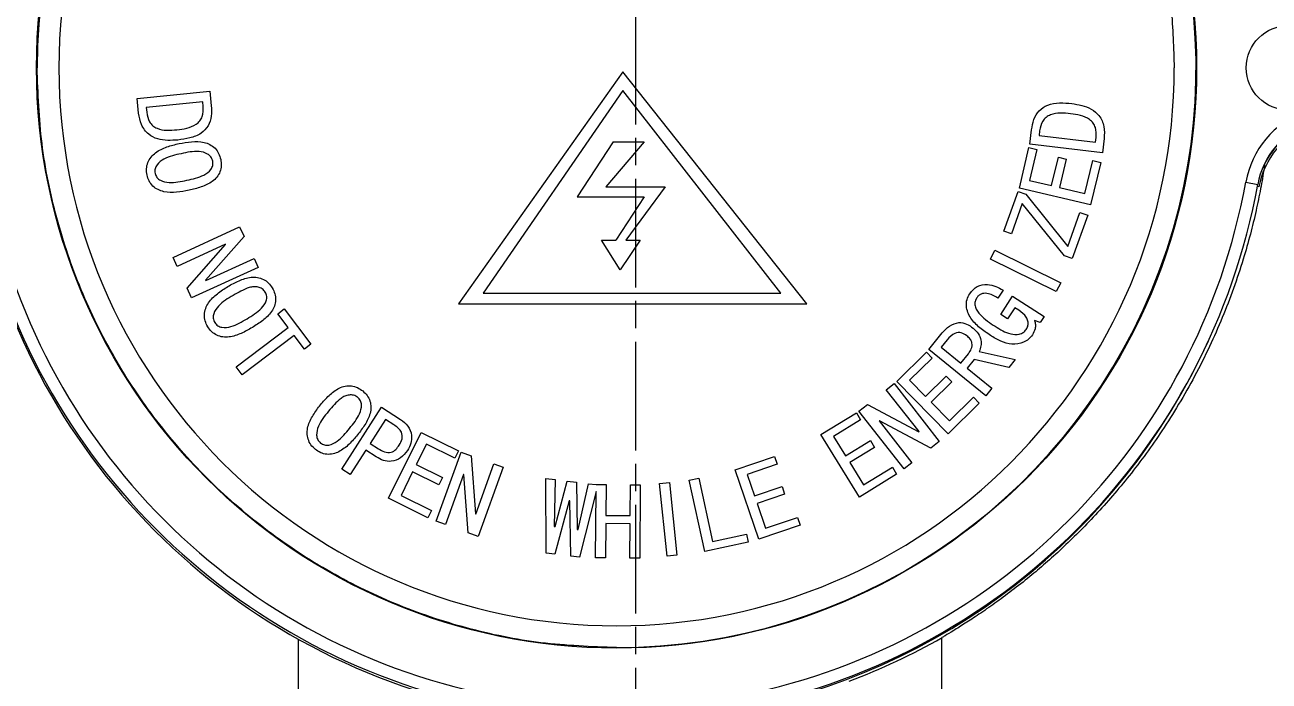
# Model space of a CAD drawing. Header units: millimetres. Extents: x 2454 to 4226, y 715 to 1968.
# Drawn here: x 3588.5 to 3725.9, y 1688.6 to 1761 of the extents above; entities that cross this region are included whole.
import ezdxf

# ---------------------------------------------------------------- set-up
doc = ezdxf.new("R2010")
doc.units = ezdxf.units.MM
doc.linetypes.add('AM_ISO08W050', pattern=[18, 12, -1.5, 3, -1.5])
doc.layers.add('AM_7', color=4, linetype='AM_ISO08W050', lineweight=25)

msp = doc.modelspace()

# ---------------------------------------------------------------- linework, layer by layer
at = {"color": 7, "linetype": 'Continuous', "lineweight": 25}
for p, q in [((3654.54, 1755.83), (3636.379, 1730.215)), ((3674.854, 1730.215), (3654.54, 1755.83)), ((3600.883, 1752.879), (3608.908, 1753.693)), ((3601.045, 1751.283), (3600.883, 1752.879)), ((3608.908, 1753.693), (3609.069, 1752.097)), ((3654.54, 1753.766), (3639.1, 1731.388)), ((3671.979, 1731.388), (3654.54, 1753.766)), ((3608.125, 1752.523), (3601.883, 1751.888)), ((3601.883, 1751.888), (3601.936, 1751.372)), ((3608.178, 1752.007), (3608.125, 1752.523)), ((3699.502, 1747.853), (3699.695, 1749.449)), ((3700.586, 1749.34), (3700.523, 1748.825)), ((3700.523, 1748.825), (3706.765, 1748.07)), ((3706.765, 1748.07), (3706.828, 1748.586)), ((3653.485, 1748.125), (3649.51, 1742.038)), ((3656.902, 1748.125), (3652.678, 1743.156)), ((3653.485, 1748.125), (3656.902, 1748.125)), ((3698.348, 1743.003), (3699.404, 1747.469)), ((3699.404, 1747.469), (3700.279, 1747.262)), ((3700.279, 1747.262), (3699.474, 1743.854)), ((3707.527, 1746.881), (3699.502, 1747.853)), ((3707.72, 1748.477), (3707.527, 1746.881)), ((3701.915, 1743.276), (3702.655, 1746.408)), ((3702.655, 1746.408), (3703.53, 1746.201)), ((3703.53, 1746.201), (3702.79, 1743.069)), ((3705.599, 1742.406), (3706.458, 1746.045)), ((3707.334, 1745.838), (3706.223, 1741.141)), ((3706.458, 1746.045), (3707.334, 1745.838)), ((3652.678, 1743.156), (3659.2, 1743.156)), ((3659.2, 1743.156), (3654.873, 1737.255)), ((3699.474, 1743.854), (3701.915, 1743.276)), ((3702.79, 1743.069), (3705.599, 1742.406)), ((3723.356, 1743.64), (3724.684, 1743.398)), ((3724.812, 1743.141), (3724.644, 1743.177)), ((3649.51, 1742.038), (3656.902, 1742.038)), ((3656.902, 1742.038), (3653.778, 1737.255)), ((3696.619, 1738.246), (3698.198, 1742.63)), ((3698.198, 1742.63), (3699.047, 1742.325)), ((3706.223, 1741.141), (3698.348, 1743.003)), ((3699.047, 1742.325), (3703.693, 1736.556)), ((3698.675, 1741.295), (3697.468, 1737.941)), ((3703.322, 1735.528), (3698.675, 1741.295)), ((3703.693, 1736.556), (3705.045, 1740.314)), ((3705.045, 1740.314), (3705.894, 1740.009)), ((3705.894, 1740.009), (3704.172, 1735.223)), ((3604.851, 1735.35), (3612.201, 1738.715)), ((3612.694, 1737.64), (3608.446, 1732.836)), ((3612.201, 1738.715), (3612.694, 1737.64)), ((3697.468, 1737.941), (3696.619, 1738.246)), ((3610.634, 1736.801), (3605.304, 1734.361)), ((3606.408, 1731.954), (3610.653, 1736.759)), ((3610.653, 1736.759), (3610.634, 1736.801)), ((3652.181, 1737.255), (3653.778, 1737.255)), ((3654.231, 1733.962), (3652.181, 1737.255)), ((3656.467, 1737.255), (3654.231, 1733.962)), ((3654.873, 1737.255), (3656.467, 1737.255)), ((3605.304, 1734.361), (3604.851, 1735.35)), ((3608.466, 1732.792), (3613.795, 1735.233)), ((3613.795, 1735.233), (3614.248, 1734.245)), ((3695.156, 1735.157), (3695.636, 1736.136)), ((3702.431, 1731.578), (3695.156, 1735.157)), ((3695.636, 1736.136), (3702.912, 1732.557)), ((3704.172, 1735.223), (3703.322, 1735.528)), ((3614.248, 1734.245), (3606.899, 1730.88)), ((3608.446, 1732.836), (3608.466, 1732.792)), ((3702.912, 1732.557), (3702.431, 1731.578)), ((3606.899, 1730.88), (3606.408, 1731.954)), ((3639.1, 1731.388), (3671.979, 1731.388)), ((3696.547, 1731.738), (3695.985, 1730.859)), ((3696.282, 1729.036), (3697.585, 1731.073)), ((3697.585, 1731.073), (3701.098, 1728.826)), ((3616.421, 1729.111), (3617.137, 1729.655)), ((3617.137, 1729.655), (3620.085, 1725.771)), ((3636.379, 1730.215), (3674.854, 1730.215)), ((3697.833, 1729.791), (3697.04, 1728.552)), ((3698.271, 1729.51), (3697.833, 1729.791)), ((3617.567, 1727.603), (3616.421, 1729.111)), ((3697.04, 1728.552), (3696.282, 1729.036)), ((3700.664, 1728.147), (3700.027, 1728.387)), ((3701.098, 1728.826), (3700.664, 1728.147)), ((3611.834, 1723.252), (3617.567, 1727.603)), ((3618.225, 1726.736), (3612.492, 1722.385)), ((3619.369, 1725.227), (3618.225, 1726.736)), ((3688.332, 1725.17), (3689.828, 1727.012)), ((3620.085, 1725.771), (3619.369, 1725.227)), ((3690.379, 1726.258), (3689.72, 1725.447)), ((3689.72, 1725.447), (3691.893, 1723.682)), ((3684.797, 1721.656), (3688.072, 1724.876)), ((3688.702, 1724.233), (3686.202, 1721.777)), ((3688.072, 1724.876), (3688.702, 1724.233)), ((3694.632, 1720.049), (3688.332, 1725.17)), ((3691.893, 1723.682), (3692.732, 1724.714)), ((3693.372, 1724.07), (3692.593, 1723.112)), ((3697.176, 1723.18), (3693.372, 1724.07)), ((3693.92, 1724.97), (3697.895, 1724.065)), ((3697.895, 1724.065), (3697.176, 1723.18)), ((3612.492, 1722.385), (3611.834, 1723.252)), ((3692.593, 1723.112), (3695.32, 1720.896)), ((3683.642, 1720.733), (3684.5, 1721.407)), ((3684.5, 1721.407), (3689.498, 1715.031)), ((3690.472, 1715.881), (3684.797, 1721.656)), ((3686.202, 1721.777), (3687.962, 1719.988)), ((3687.962, 1719.988), (3690.258, 1722.244)), ((3690.888, 1721.602), (3688.592, 1719.346)), ((3690.258, 1722.244), (3690.888, 1721.602)), ((3687.267, 1716.11), (3683.642, 1720.733)), ((3690.616, 1717.286), (3693.285, 1719.907)), ((3693.285, 1719.907), (3693.916, 1719.265)), ((3695.32, 1720.896), (3694.632, 1720.049)), ((3623.503, 1711.969), (3627.884, 1718.793)), ((3627.884, 1718.793), (3629.959, 1717.462)), ((3680.623, 1718.367), (3681.555, 1719.096)), ((3685.621, 1711.991), (3680.623, 1718.367)), ((3681.555, 1719.096), (3687.23, 1716.082)), ((3688.592, 1719.346), (3690.616, 1717.286)), ((3693.916, 1719.265), (3690.472, 1715.881)), ((3628.315, 1717.446), (3626.624, 1714.811)), ((3629.233, 1716.856), (3628.315, 1717.446)), ((3676.43, 1715.783), (3680.344, 1718.192)), ((3680.814, 1717.425), (3677.828, 1715.589)), ((3680.344, 1718.192), (3680.814, 1717.425)), ((3682.891, 1717.316), (3682.853, 1717.286)), ((3682.853, 1717.286), (3686.477, 1712.663)), ((3688.565, 1714.3), (3682.891, 1717.316)), ((3628.656, 1708.745), (3632.251, 1716.021)), ((3632.251, 1716.021), (3636.377, 1713.982)), ((3680.674, 1708.883), (3676.43, 1715.783)), ((3677.828, 1715.589), (3679.144, 1713.45)), ((3687.23, 1716.082), (3687.267, 1716.11)), ((3626.624, 1714.811), (3627.541, 1714.221)), ((3632.83, 1714.729), (3631.714, 1712.475)), ((3635.979, 1713.173), (3632.83, 1714.729)), ((3679.144, 1713.45), (3681.888, 1715.138)), ((3682.36, 1714.371), (3679.616, 1712.683)), ((3681.888, 1715.138), (3682.36, 1714.371)), ((3689.498, 1715.031), (3688.565, 1714.3)), ((3626.138, 1714.053), (3624.42, 1711.379)), ((3627.296, 1713.311), (3626.138, 1714.053)), ((3633.916, 1706.208), (3636.67, 1713.857)), ((3636.377, 1713.982), (3635.979, 1713.173)), ((3636.67, 1713.857), (3637.789, 1713.454)), ((3637.789, 1713.454), (3638.251, 1707.022)), ((3666.956, 1711.893), (3671.296, 1713.37)), ((3671.296, 1713.37), (3671.586, 1712.521)), ((3624.42, 1711.379), (3623.503, 1711.969)), ((3631.316, 1711.666), (3630.033, 1709.071)), ((3634.209, 1710.236), (3631.316, 1711.666)), ((3631.714, 1712.475), (3634.607, 1711.045)), ((3638.296, 1707.005), (3640.295, 1712.552)), ((3641.323, 1712.182), (3638.568, 1704.533)), ((3640.295, 1712.552), (3641.323, 1712.182)), ((3669.559, 1704.243), (3666.956, 1711.893)), ((3671.586, 1712.521), (3668.275, 1711.393)), ((3679.616, 1712.683), (3681.13, 1710.222)), ((3681.13, 1710.222), (3684.317, 1712.182)), ((3684.317, 1712.182), (3684.789, 1711.415)), ((3686.477, 1712.663), (3685.621, 1711.991)), ((3634.607, 1711.045), (3634.209, 1710.236)), ((3636.944, 1711.385), (3634.946, 1705.838)), ((3636.988, 1711.369), (3636.944, 1711.385)), ((3637.451, 1704.936), (3636.988, 1711.369)), ((3646.08, 1702.689), (3646.045, 1710.937)), ((3646.045, 1710.937), (3647.076, 1710.808)), ((3647.076, 1710.808), (3646.966, 1705.63)), ((3647.059, 1705.619), (3648.39, 1710.649)), ((3648.39, 1710.649), (3649.424, 1710.521)), ((3649.424, 1710.521), (3649.499, 1705.319)), ((3649.594, 1705.307), (3650.738, 1710.359)), ((3650.738, 1710.359), (3651.592, 1710.255)), ((3651.592, 1710.255), (3651.592, 1710.278)), ((3651.592, 1710.278), (3652.682, 1710.269)), ((3652.682, 1710.269), (3652.652, 1706.858)), ((3655.352, 1706.836), (3655.382, 1710.246)), ((3655.382, 1710.246), (3656.471, 1710.236)), ((3656.471, 1710.236), (3656.401, 1702.136)), ((3658.599, 1710.396), (3659.679, 1710.508)), ((3659.428, 1702.371), (3658.599, 1710.396)), ((3659.679, 1710.508), (3660.509, 1702.483)), ((3661.875, 1710.737), (3662.935, 1710.967)), ((3663.591, 1702.862), (3661.875, 1710.737)), ((3662.935, 1710.967), (3664.461, 1703.967)), ((3668.275, 1711.393), (3669.082, 1709.021)), ((3684.789, 1711.415), (3680.674, 1708.883)), ((3632.994, 1706.601), (3628.656, 1708.745)), ((3630.033, 1709.071), (3633.394, 1707.41)), ((3651.586, 1709.509), (3649.741, 1702.24)), ((3651.522, 1702.178), (3651.586, 1709.509)), ((3669.082, 1709.021), (3672.124, 1710.057)), ((3672.414, 1709.208), (3669.372, 1708.172)), ((3672.124, 1710.057), (3672.414, 1709.208)), ((3633.394, 1707.41), (3632.994, 1706.601)), ((3648.601, 1708.479), (3647.019, 1702.575)), ((3648.694, 1708.466), (3648.601, 1708.479)), ((3648.803, 1702.356), (3648.694, 1708.466)), ((3669.372, 1708.172), (3670.301, 1705.442)), ((3634.946, 1705.838), (3633.916, 1706.208)), ((3638.251, 1707.022), (3638.296, 1707.005)), ((3652.645, 1705.958), (3652.612, 1702.169)), ((3655.345, 1705.936), (3652.645, 1705.958)), ((3652.652, 1706.858), (3655.352, 1706.836)), ((3670.301, 1705.442), (3673.835, 1706.645)), ((3673.835, 1706.645), (3674.123, 1705.796)), ((3638.568, 1704.533), (3637.451, 1704.936)), ((3646.966, 1705.63), (3647.059, 1705.619)), ((3649.499, 1705.319), (3649.594, 1705.307)), ((3655.312, 1702.146), (3655.345, 1705.936)), ((3664.461, 1703.967), (3668.191, 1704.781)), ((3668.191, 1704.781), (3668.38, 1703.906)), ((3674.123, 1705.796), (3669.559, 1704.243)), ((3668.38, 1703.906), (3663.591, 1702.862)), ((3647.019, 1702.575), (3646.08, 1702.689)), ((3649.741, 1702.24), (3648.803, 1702.356)), ((3652.612, 1702.169), (3651.522, 1702.178)), ((3656.401, 1702.136), (3655.312, 1702.146)), ((3660.509, 1702.483), (3659.428, 1702.371)), ((3618.673, 1693.193), (3618.673, 1667.215)), ((3689.796, 1667.216), (3689.796, 1693.362))]:
    msp.add_line(p, q, dxfattribs=at)
for centre, radius in [((3653.846, 1756.28), 64.082), ((3728.096, 1756.28), 4.68)]:
    msp.add_circle(centre, radius, dxfattribs=at)
for centre, radius, start, end in [((3653.846, 1756.28), 64.023, 270, 180.00002), ((3653.846, 1756.28), 61.611, 90, 360), ((3733.539, 1741.788), 10.35, 110.5867, 169.69388), ((3733.539, 1741.788), 9, 110.5867, 169.69388), ((3733.667, 1741.531), 9, 110.58903, 169.6946), ((3733.443, 1741.579), 9, 110.58876, 154.55081), ((3653.753, 1756.065), 71.996, 190.30438, 259.69351), ((3653.846, 1756.28), 72, 190.3061, 259.6939), ((3653.846, 1756.28), 70.65, 190.3061, 259.6939), ((3653.846, 1756.28), 70.65, 280.3061, 349.6939), ((3653.846, 1756.28), 72, 280.3061, 349.6939), ((3653.75, 1756.068), 71.999, 280.30807, 335.42577), ((3654.233, 1755.962), 71.997, 290.58331, 299.60533)]:
    msp.add_arc(centre, radius, start, end, dxfattribs=at)
for points, knots in [([(3653.846, 1817.891), (3656.223, 1817.811), (3661.075, 1817.648), (3668.39, 1816.298), (3675.738, 1814.05), (3682.933, 1810.788), (3689.776, 1806.548), (3696.072, 1801.392), (3701.492, 1795.601), (3705.977, 1789.394), (3709.531, 1782.977), (3712.253, 1776.321), (3714.128, 1769.578), (3715.255, 1762.888), (3715.391, 1758.454), (3715.457, 1756.28)], [0, 0, 0, 0, 0.07367541, 0.15043441, 0.22988491, 0.31152421, 0.3947507, 0.47888586, 0.56320513, 0.6400411, 0.71586862, 0.79018422, 0.86254491, 0.93258054, 1, 1, 1, 1]), ([(3601.936, 1751.372), (3602.005, 1751.004), (3602.108, 1750.451), (3602.585, 1749.869), (3603.224, 1749.479), (3604.163, 1749.356), (3604.897, 1749.409), (3605.264, 1749.435)], [0, 0, 0, 0, 0.2491686, 0.3742314, 0.4992481, 0.7491493, 1, 1, 1, 1]), ([(3605.264, 1749.435), (3605.632, 1749.484), (3606.367, 1749.58), (3607.266, 1749.895), (3607.824, 1750.399), (3608.195, 1751.062), (3608.185, 1751.629), (3608.178, 1752.007)], [0, 0, 0, 0, 0.2508567, 0.500793, 0.6258591, 0.7509329, 1, 1, 1, 1]), ([(3609.069, 1752.097), (3609.09, 1751.717), (3609.13, 1750.958), (3608.796, 1749.834), (3607.922, 1748.946), (3606.707, 1748.491), (3605.821, 1748.37), (3605.378, 1748.309)], [0, 0, 0, 0, 0.1870739, 0.3734257, 0.5592438, 0.7792964, 1, 1, 1, 1]), ([(3699.695, 1749.449), (3699.759, 1749.825), (3699.887, 1750.576), (3700.461, 1751.601), (3701.511, 1752.277), (3702.8, 1752.455), (3703.692, 1752.377), (3704.139, 1752.339)], [0, 0, 0, 0, 0.1870649, 0.3734297, 0.5592453, 0.7792922, 1, 1, 1, 1]), ([(3704.139, 1752.339), (3704.51, 1752.282), (3705.251, 1752.167), (3706.319, 1751.781), (3707.259, 1751.009), (3707.785, 1749.807), (3707.742, 1748.921), (3707.72, 1748.477)], [0, 0, 0, 0, 0.18736448, 0.37442493, 0.56063137, 0.77992698, 1, 1, 1, 1]), ([(3605.378, 1748.309), (3605.005, 1748.284), (3604.258, 1748.233), (3603.133, 1748.372), (3602.048, 1748.918), (3601.275, 1749.975), (3601.122, 1750.846), (3601.045, 1751.283)], [0, 0, 0, 0, 0.1873686, 0.3744545, 0.5606512, 0.7799286, 1, 1, 1, 1]), ([(3704.002, 1751.212), (3703.632, 1751.246), (3702.893, 1751.314), (3701.944, 1751.204), (3701.287, 1750.835), (3700.778, 1750.268), (3700.663, 1749.711), (3700.586, 1749.34)], [0, 0, 0, 0, 0.2508645, 0.5008218, 0.6258859, 0.7509553, 1, 1, 1, 1]), ([(3706.828, 1748.586), (3706.843, 1748.961), (3706.865, 1749.524), (3706.526, 1750.199), (3705.986, 1750.719), (3705.096, 1751.049), (3704.367, 1751.158), (3704.002, 1751.212)], [0, 0, 0, 0, 0.2491512, 0.3742584, 0.4992728, 0.7491603, 1, 1, 1, 1]), ([(3601.974, 1744.443), (3601.94, 1744.675), (3601.873, 1745.138), (3602.028, 1745.837), (3602.389, 1746.446), (3603.076, 1747.09), (3604.154, 1747.586), (3605.059, 1747.806), (3605.513, 1747.916)], [0, 0, 0, 0, 0.1250192, 0.2498558, 0.3747912, 0.4997815, 0.7495749, 1, 1, 1, 1]), ([(3605.513, 1747.916), (3605.968, 1748), (3606.878, 1748.166), (3608.058, 1748.152), (3608.939, 1747.835), (3609.505, 1747.419), (3609.923, 1746.846), (3610.047, 1746.397), (3610.109, 1746.172)], [0, 0, 0, 0, 0.2504567, 0.5002532, 0.6252173, 0.7501267, 0.8749622, 1, 1, 1, 1]), ([(3605.749, 1746.801), (3605.09, 1746.663), (3604.103, 1746.457), (3603.135, 1745.747), (3602.817, 1745.135), (3602.843, 1744.799), (3602.856, 1744.63)], [0, 0, 0, 0, 0.5017694, 0.750141, 0.875232, 1, 1, 1, 1]), ([(3609.227, 1745.985), (3609.172, 1746.142), (3609.062, 1746.458), (3608.542, 1746.899), (3607.375, 1747.154), (3606.401, 1746.942), (3605.749, 1746.801)], [0, 0, 0, 0, 0.1248189, 0.2499539, 0.4981871, 1, 1, 1, 1]), ([(3606.372, 1743.872), (3607.019, 1744.007), (3607.987, 1744.208), (3608.962, 1744.882), (3609.267, 1745.489), (3609.24, 1745.82), (3609.227, 1745.985)], [0, 0, 0, 0, 0.5019475, 0.7502431, 0.8752926, 1, 1, 1, 1]), ([(3610.109, 1746.172), (3610.143, 1745.943), (3610.211, 1745.485), (3610.061, 1744.795), (3609.709, 1744.19), (3609.022, 1743.56), (3607.952, 1743.081), (3607.057, 1742.865), (3606.609, 1742.757)], [0, 0, 0, 0, 0.1250247, 0.249832, 0.3747171, 0.499688, 0.7495364, 1, 1, 1, 1]), ([(3606.609, 1742.757), (3606.152, 1742.673), (3605.24, 1742.505), (3604.061, 1742.507), (3603.169, 1742.797), (3602.59, 1743.199), (3602.162, 1743.769), (3602.037, 1744.218), (3601.974, 1744.443)], [0, 0, 0, 0, 0.2504518, 0.5003272, 0.6253213, 0.7502035, 0.8750019, 1, 1, 1, 1]), ([(3602.856, 1744.63), (3602.912, 1744.472), (3603.025, 1744.155), (3603.57, 1743.736), (3604.742, 1743.522), (3605.719, 1743.732), (3606.372, 1743.872)], [0, 0, 0, 0, 0.1247323, 0.24978, 0.4982226, 1, 1, 1, 1]), ([(3725.456, 1745.72), (3725.434, 1745.553), (3725.306, 1744.616), (3724.995, 1742.879), (3724.5, 1740.442), (3723.867, 1737.851), (3723.051, 1734.986), (3722.031, 1731.911), (3720.789, 1728.691), (3719.36, 1725.459), (3717.757, 1722.263), (3715.997, 1719.154), (3713.659, 1715.453), (3710.645, 1711.316), (3707.453, 1707.613), (3704.909, 1704.981), (3703.062, 1703.2), (3701.259, 1701.575), (3699.406, 1700.011), (3697.513, 1698.525), (3695.606, 1697.128), (3693.857, 1695.915), (3692.31, 1694.902), (3691.041, 1694.113), (3690.227, 1693.622), (3689.906, 1693.428), (3689.796, 1693.362)], [0, 0, 0, 0, 0.0071525, 0.0402855, 0.0761499, 0.1147754, 0.1561854, 0.2056534, 0.2552562, 0.3050198, 0.3569548, 0.4069234, 0.4549648, 0.5389408, 0.6165997, 0.6532275, 0.6884564, 0.722362, 0.7550288, 0.7928552, 0.830411, 0.8686148, 0.905651, 0.9431646, 0.980634, 1, 1, 1, 1]), ([(3608.673, 1727.699), (3608.566, 1727.908), (3608.35, 1728.324), (3608.275, 1729.035), (3608.417, 1729.728), (3608.859, 1730.56), (3609.717, 1731.379), (3610.503, 1731.88), (3610.896, 1732.131)], [0, 0, 0, 0, 0.1250036, 0.2498616, 0.3747616, 0.4997388, 0.7495522, 1, 1, 1, 1]), ([(3610.896, 1732.131), (3611.3, 1732.357), (3612.108, 1732.81), (3613.229, 1733.181), (3614.165, 1733.167), (3614.836, 1732.955), (3615.418, 1732.548), (3615.68, 1732.164), (3615.812, 1731.971)], [0, 0, 0, 0, 0.2504523, 0.5002239, 0.6252071, 0.75011, 0.874969, 1, 1, 1, 1]), ([(3615.036, 1731.508), (3614.934, 1731.64), (3614.728, 1731.904), (3614.248, 1732.083), (3613.751, 1732.137), (3612.775, 1731.904), (3612.057, 1731.486), (3611.482, 1731.152)], [0, 0, 0, 0, 0.1244998, 0.2492948, 0.3742933, 0.4995067, 1, 1, 1, 1]), ([(3692.861, 1731.338), (3693.115, 1731.644), (3693.622, 1732.256), (3694.767, 1732.411), (3695.747, 1732.195), (3696.28, 1731.891), (3696.547, 1731.738)], [0, 0, 0, 0, 0.2788964, 0.5578251, 0.7786952, 1, 1, 1, 1]), ([(3611.482, 1731.152), (3610.903, 1730.808), (3610.036, 1730.295), (3609.346, 1729.31), (3609.249, 1728.627), (3609.382, 1728.317), (3609.449, 1728.162)], [0, 0, 0, 0, 0.501761, 0.750183, 0.8753162, 1, 1, 1, 1]), ([(3613.019, 1728.582), (3613.588, 1728.919), (3614.438, 1729.424), (3615.144, 1730.378), (3615.236, 1731.052), (3615.103, 1731.356), (3615.036, 1731.508)], [0, 0, 0, 0, 0.5018684, 0.7502116, 0.8752611, 1, 1, 1, 1]), ([(3615.812, 1731.971), (3615.918, 1731.765), (3616.131, 1731.354), (3616.215, 1730.652), (3616.073, 1729.965), (3615.629, 1729.146), (3614.77, 1728.347), (3613.994, 1727.851), (3613.605, 1727.603)], [0, 0, 0, 0, 0.1249965, 0.249855, 0.3747479, 0.4997368, 0.7495608, 1, 1, 1, 1]), ([(3695.143, 1726.729), (3694.746, 1727.001), (3693.953, 1727.543), (3692.934, 1728.573), (3692.44, 1729.721), (3692.517, 1730.7), (3692.746, 1731.125), (3692.861, 1731.338)], [0, 0, 0, 0, 0.2509218, 0.5013544, 0.7498363, 0.8748612, 1, 1, 1, 1]), ([(3693.62, 1730.852), (3693.542, 1730.696), (3693.385, 1730.384), (3693.48, 1729.671), (3694.238, 1728.687), (3695.1, 1728.118), (3695.677, 1727.738)], [0, 0, 0, 0, 0.1247529, 0.2495, 0.4985308, 1, 1, 1, 1]), ([(3695.985, 1730.859), (3695.593, 1731.087), (3695.101, 1731.372), (3694.43, 1731.39), (3694.103, 1731.309), (3693.818, 1731.122), (3693.686, 1730.942), (3693.62, 1730.852)], [0, 0, 0, 0, 0.4988165, 0.6242231, 0.7494415, 0.874624, 1, 1, 1, 1]), ([(3699.113, 1727.396), (3699.189, 1727.539), (3699.339, 1727.825), (3699.327, 1728.323), (3699.035, 1728.972), (3698.586, 1729.288), (3698.271, 1729.51)], [0, 0, 0, 0, 0.1868638, 0.3733714, 0.5602028, 1, 1, 1, 1]), ([(3609.449, 1728.162), (3609.553, 1728.031), (3609.762, 1727.768), (3610.412, 1727.546), (3611.591, 1727.722), (3612.447, 1728.237), (3613.019, 1728.582)], [0, 0, 0, 0, 0.124711, 0.2497335, 0.4981823, 1, 1, 1, 1]), ([(3689.828, 1727.012), (3690.08, 1727.282), (3690.582, 1727.821), (3691.579, 1728.234), (3692.547, 1728.048), (3693.016, 1727.705), (3693.251, 1727.533)], [0, 0, 0, 0, 0.280695, 0.5598608, 0.7792695, 1, 1, 1, 1]), ([(3700.027, 1728.387), (3700.07, 1728.236), (3700.156, 1727.934), (3700.087, 1727.368), (3699.905, 1727.008), (3699.794, 1726.789)], [0, 0, 0, 0, 0.2797111, 0.5602706, 1, 1, 1, 1]), ([(3613.605, 1727.603), (3613.2, 1727.376), (3612.391, 1726.922), (3611.274, 1726.543), (3610.336, 1726.529), (3609.658, 1726.722), (3609.069, 1727.122), (3608.805, 1727.507), (3608.673, 1727.699)], [0, 0, 0, 0, 0.2504337, 0.5002812, 0.6252688, 0.7501695, 0.8749936, 1, 1, 1, 1]), ([(3692.562, 1726.686), (3692.362, 1726.82), (3691.965, 1727.088), (3691.051, 1727.011), (3690.634, 1726.544), (3690.379, 1726.258)], [0, 0, 0, 0, 0.280727, 0.5596165, 1, 1, 1, 1]), ([(3692.732, 1724.714), (3692.849, 1724.889), (3693.082, 1725.238), (3693.173, 1725.849), (3692.931, 1726.354), (3692.685, 1726.575), (3692.562, 1726.686)], [0, 0, 0, 0, 0.2804879, 0.5596746, 0.7791971, 1, 1, 1, 1]), ([(3693.251, 1727.533), (3693.452, 1727.352), (3693.854, 1726.99), (3694.13, 1726.268), (3694.141, 1725.566), (3693.993, 1725.169), (3693.92, 1724.97)], [0, 0, 0, 0, 0.2803832, 0.559221, 0.7797503, 1, 1, 1, 1]), ([(3699.794, 1726.789), (3699.661, 1726.617), (3699.394, 1726.273), (3698.622, 1725.853), (3697.522, 1725.679), (3696.257, 1726.068), (3695.515, 1726.509), (3695.143, 1726.729)], [0, 0, 0, 0, 0.1250554, 0.2501566, 0.4991693, 0.7492179, 1, 1, 1, 1]), ([(3695.677, 1727.738), (3696.224, 1727.393), (3697.043, 1726.876), (3698.186, 1726.808), (3698.802, 1727.027), (3699.01, 1727.273), (3699.113, 1727.396)], [0, 0, 0, 0, 0.5010763, 0.7499661, 0.8751624, 1, 1, 1, 1]), ([(3621.138, 1719.071), (3621.44, 1719.422), (3622.043, 1720.123), (3622.969, 1720.853), (3623.852, 1721.16), (3624.555, 1721.192), (3625.239, 1721.005), (3625.617, 1720.735), (3625.806, 1720.6)], [0, 0, 0, 0, 0.2504339, 0.5002214, 0.6252151, 0.7501399, 0.8749892, 1, 1, 1, 1]), ([(3625.238, 1719.9), (3625.096, 1719.988), (3624.812, 1720.166), (3624.301, 1720.17), (3623.816, 1720.051), (3622.981, 1719.497), (3622.448, 1718.861), (3622.022, 1718.352)], [0, 0, 0, 0, 0.1245429, 0.249367, 0.3743477, 0.4995619, 1, 1, 1, 1]), ([(3624.343, 1716.466), (3624.763, 1716.977), (3625.39, 1717.74), (3625.722, 1718.875), (3625.583, 1719.54), (3625.353, 1719.78), (3625.238, 1719.9)], [0, 0, 0, 0, 0.5018779, 0.7501176, 0.8751431, 1, 1, 1, 1]), ([(3625.806, 1720.6), (3625.977, 1720.443), (3626.318, 1720.13), (3626.635, 1719.499), (3626.738, 1718.807), (3626.601, 1717.886), (3626.068, 1716.842), (3625.508, 1716.112), (3625.227, 1715.747)], [0, 0, 0, 0, 0.1250284, 0.2498723, 0.3747685, 0.4997331, 0.7495573, 1, 1, 1, 1]), ([(3620.566, 1714.152), (3620.394, 1714.311), (3620.05, 1714.629), (3619.735, 1715.27), (3619.632, 1715.969), (3619.762, 1716.901), (3620.288, 1717.963), (3620.854, 1718.702), (3621.138, 1719.071)], [0, 0, 0, 0, 0.1250093, 0.2498545, 0.3747778, 0.4997916, 0.7495853, 1, 1, 1, 1]), ([(3622.022, 1718.352), (3621.596, 1717.832), (3620.959, 1717.054), (3620.649, 1715.895), (3620.788, 1715.221), (3621.019, 1714.975), (3621.134, 1714.852)], [0, 0, 0, 0, 0.5017515, 0.7500962, 0.875224, 1, 1, 1, 1]), ([(3629.959, 1717.462), (3630.26, 1717.236), (3630.861, 1716.787), (3631.261, 1715.774), (3631.174, 1714.797), (3630.887, 1714.284), (3630.743, 1714.027)], [0, 0, 0, 0, 0.2804232, 0.5591036, 0.7791827, 1, 1, 1, 1]), ([(3625.227, 1715.747), (3624.925, 1715.395), (3624.321, 1714.693), (3623.402, 1713.956), (3622.527, 1713.623), (3621.824, 1713.572), (3621.135, 1713.746), (3620.756, 1714.017), (3620.566, 1714.152)], [0, 0, 0, 0, 0.2504428, 0.5002887, 0.6252796, 0.7501774, 0.8749961, 1, 1, 1, 1]), ([(3621.134, 1714.852), (3621.277, 1714.765), (3621.563, 1714.589), (3622.249, 1714.602), (3623.296, 1715.172), (3623.924, 1715.947), (3624.343, 1716.466)], [0, 0, 0, 0, 0.124682, 0.2497052, 0.4982071, 1, 1, 1, 1]), ([(3629.824, 1714.618), (3629.956, 1714.836), (3630.217, 1715.267), (3630.125, 1716.239), (3629.572, 1716.622), (3629.233, 1716.856)], [0, 0, 0, 0, 0.28242195, 0.55927888, 1, 1, 1, 1]), ([(3627.541, 1714.221), (3627.758, 1714.095), (3628.187, 1713.843), (3628.932, 1713.745), (3629.486, 1714.134), (3629.711, 1714.456), (3629.824, 1714.618)], [0, 0, 0, 0, 0.281389, 0.5593941, 0.7788242, 1, 1, 1, 1]), ([(3630.743, 1714.027), (3630.515, 1713.728), (3630.06, 1713.131), (3629.034, 1712.756), (3628.063, 1712.877), (3627.552, 1713.166), (3627.296, 1713.311)], [0, 0, 0, 0, 0.280177, 0.5589416, 0.7790938, 1, 1, 1, 1])]:
    msp.add_open_spline(points, degree=3, knots=knots, dxfattribs=at)
msp.add_open_spline([(3653.846, 1692.256), (3651.053, 1692.362), (3645.465, 1692.574), (3637.228, 1694.274), (3629.275, 1696.957), (3621.743, 1700.676), (3614.76, 1705.341), (3608.445, 1710.879), (3602.908, 1717.193), (3598.243, 1724.177), (3594.524, 1731.709), (3591.841, 1739.662), (3590.14, 1747.899), (3589.929, 1753.486), (3589.823, 1756.28)], degree=3, dxfattribs=at)
at = {"layer": 'AM_7'}
msp.add_line((3655.921, 1924.037), (3655.921, 1336.321), dxfattribs=at)

doc.saveas('drawing.dxf')
